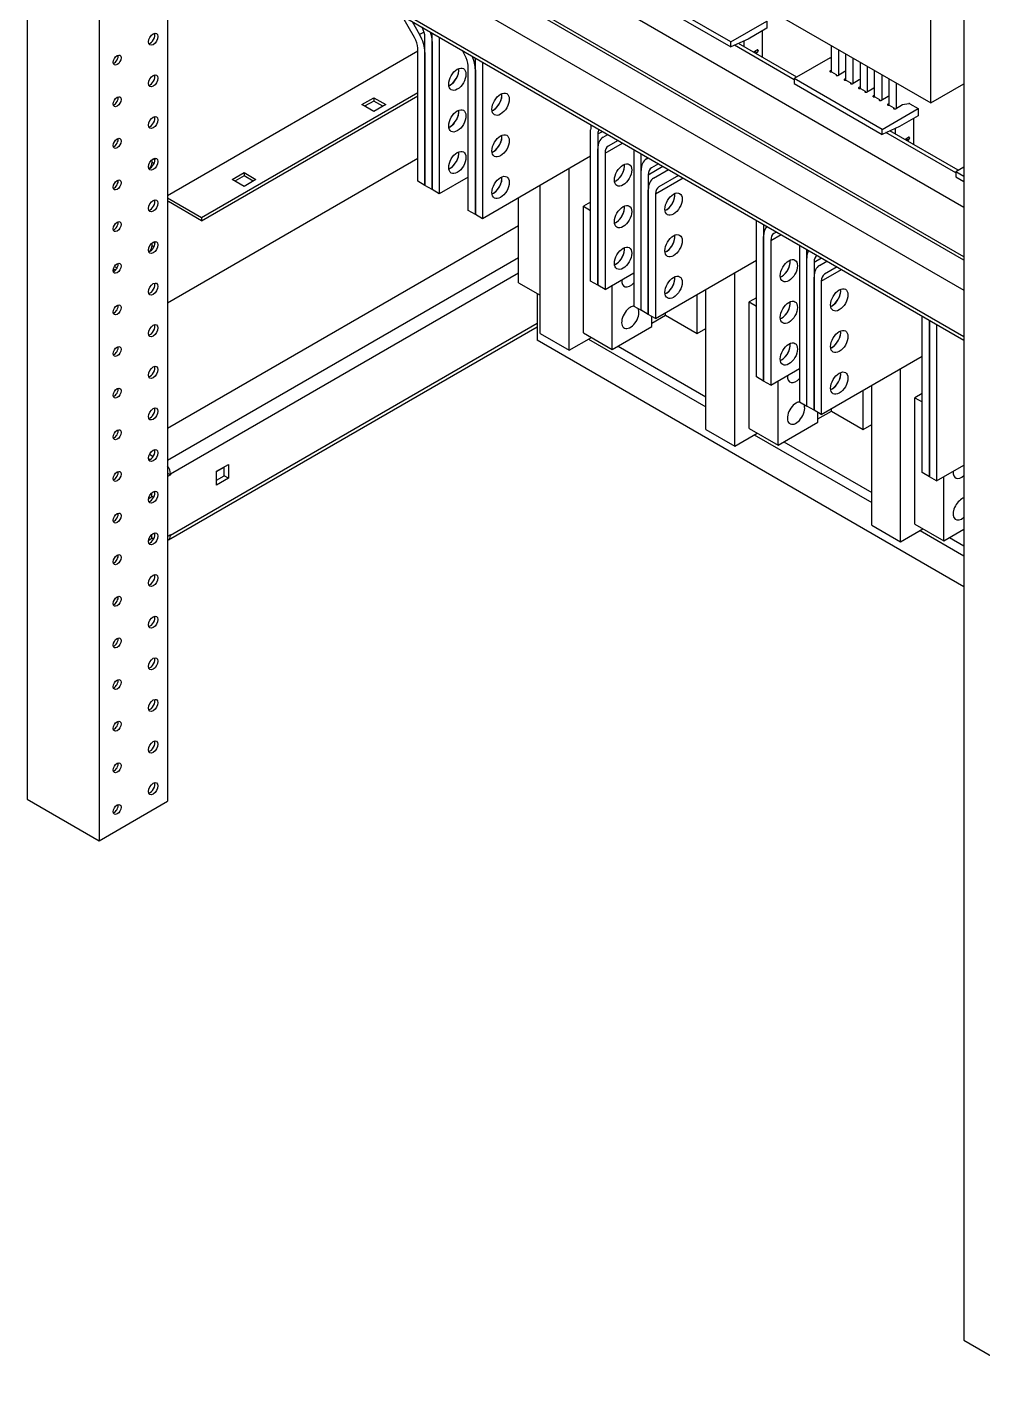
# Model space of a CAD drawing. Header units: millimetres. Extents: x -116965 to 323937, y 291661 to 566926.
# Drawn here: x -22565.2 to -22321.3, y 301809.7 to 302155.2 of the extents above; entities that cross this region are included whole.
import ezdxf

# ---------------------------------------------------------------- set-up
doc = ezdxf.new("R2010")
doc.units = ezdxf.units.MM
doc.layers.add('ALPHA', color=255, linetype='Continuous')

msp = doc.modelspace()

# ---------------------------------------------------------------- linework, layer by layer
at = {"layer": 'ALPHA'}
for p, q in [((-22565.16943, 302467.83506), (-22565.16943, 301958.341193)), ((-22546.784654, 302457.220604), (-22546.784654, 301947.726738)), ((-22529.319116, 302352.455928), (-22529.319116, 301957.81047)), ((-22326.167338, 302329.847137), (-22326.167338, 301820.353271)), ((-22518.104403, 302220.093667), (-22326.167338, 302109.278751)), ((-22326.167338, 302096.541404), (-22529.135269, 302213.724994)), ((-22326.167338, 302095.692248), (-22529.135269, 302212.875837)), ((-22518.839794, 302199.289334), (-22326.167338, 302088.04984)), ((-22326.167338, 302076.16165), (-22529.135269, 302193.345239)), ((-22529.135269, 302192.496083), (-22326.167338, 302075.312493)), ((-22385.64209, 302151.365067), (-22408.071517, 302164.314703)), ((-22408.071517, 302163.040968), (-22385.64209, 302150.091333)), ((-22380.586276, 302162.351029), (-22334.624335, 302135.81489)), ((-22334.624335, 302135.81489), (-22334.624335, 302160.440427)), ((-22466.331659, 302152.498712), (-22469.568593, 302158.105247)), ((-22466.968593, 302156.604136), (-22465.031659, 302153.249267)), ((-22463.901773, 302153.901607), (-22465.031659, 302153.249267)), ((-22461.846987, 302113.736822), (-22461.846987, 302153.647175)), ((-22385.64209, 302151.365067), (-22376.449701, 302156.672295)), ((-22376.449701, 302154.863592), (-22381.229743, 302152.103833)), ((-22377.552788, 302147.473927), (-22377.552788, 302154.226725)), ((-22376.449701, 302156.672295), (-22376.449701, 302154.863592)), ((-22463.685465, 302114.798268), (-22463.685465, 302152.540469)), ((-22461.846987, 302151.479023), (-22461.846987, 302113.736822)), ((-22460.00851, 302152.58573), (-22460.00851, 302112.675377)), ((-22381.229743, 302152.103302), (-22385.64209, 302150.091333)), ((-22385.64209, 302150.091333), (-22385.64209, 302151.365067)), ((-22369.463486, 302141.748371), (-22384.67652, 302150.531619)), ((-22368.788662, 302142.413957), (-22383.655365, 302150.997252)), ((-22382.33962, 302151.597214), (-22382.33283, 302151.593294)), ((-22382.33283, 302151.593294), (-22382.33283, 302150.233686)), ((-22381.229743, 302152.103833), (-22381.229743, 302152.103302)), ((-22359.995327, 302143.736862), (-22359.995327, 302150.462839)), ((-22529.319116, 302112.250799), (-22465.523943, 302149.082959)), ((-22465.523943, 302115.859714), (-22465.523943, 302149.780711)), ((-22463.685465, 302148.719265), (-22463.685465, 302114.798268)), ((-22453.462316, 302148.040641), (-22454.125381, 302149.189104)), ((-22450.816122, 302107.368149), (-22450.816122, 302147.278502)), ((-22379.892113, 302148.824538), (-22378.922022, 302149.345503)), ((-22379.794023, 302148.767905), (-22379.471211, 302148.970487)), ((-22379.758961, 302148.789908), (-22379.758961, 302148.896044)), ((-22379.471211, 302148.970487), (-22378.919667, 302148.652054)), ((-22378.919667, 302148.652054), (-22379.24248, 302148.449471)), ((-22378.655875, 302149.122488), (-22378.984259, 302149.31208)), ((-22378.93182, 302149.340241), (-22378.655875, 302149.180924)), ((-22378.655875, 302149.180924), (-22378.655875, 302149.122488)), ((-22360.271098, 302147.331574), (-22369.463486, 302142.024346)), ((-22360.271098, 302147.331574), (-22359.995327, 302147.172357)), ((-22358.156849, 302149.401393), (-22358.156849, 302142.969033)), ((-22356.318371, 302141.613971), (-22356.318371, 302148.339947)), ((-22354.479894, 302147.278502), (-22354.479894, 302140.846142)), ((-22452.654599, 302108.429595), (-22452.654599, 302145.322639)), ((-22450.816122, 302144.261194), (-22450.816122, 302107.368149)), ((-22448.977644, 302146.217056), (-22448.977644, 302106.306704)), ((-22359.995327, 302144.157852), (-22360.326253, 302143.966792)), ((-22360.326253, 302143.754503), (-22360.326253, 302143.966792)), ((-22359.958557, 302143.754503), (-22358.745162, 302143.053949)), ((-22358.377466, 302142.84166), (-22356.538989, 302143.903105)), ((-22356.538989, 302143.903105), (-22356.318371, 302143.937235)), ((-22352.641416, 302146.217056), (-22352.641416, 302139.49108)), ((-22350.802938, 302138.723251), (-22350.802938, 302145.155611)), ((-22348.964461, 302137.368189), (-22348.964461, 302144.094165)), ((-22347.034059, 302129.074711), (-22369.463486, 302142.024346)), ((-22369.463486, 302142.024346), (-22369.463486, 302140.750612)), ((-22369.463486, 302140.750612), (-22347.034059, 302127.800976)), ((-22358.745162, 302143.053949), (-22358.745162, 302142.84166)), ((-22356.318371, 302142.034961), (-22356.649297, 302141.843901)), ((-22356.649297, 302141.631612), (-22356.649297, 302141.843901)), ((-22356.281602, 302141.631612), (-22355.068207, 302140.931058)), ((-22355.068207, 302140.931058), (-22355.068207, 302140.718768)), ((-22354.700511, 302140.718768), (-22352.862033, 302141.780214)), ((-22352.641416, 302139.91207), (-22352.972342, 302139.72101)), ((-22352.972342, 302139.50872), (-22352.972342, 302139.72101)), ((-22352.862033, 302141.780214), (-22352.641416, 302141.814344)), ((-22351.023556, 302138.595877), (-22349.185078, 302139.657323)), ((-22349.185078, 302139.657323), (-22348.964461, 302139.691452)), ((-22347.125983, 302143.03272), (-22347.125983, 302136.60036)), ((-22345.287506, 302135.245298), (-22345.287506, 302141.971274)), ((-22343.449028, 302140.909829), (-22343.449028, 302134.477469)), ((-22334.624335, 302135.81489), (-22326.167338, 302140.697539)), ((-22520.678272, 302106.625137), (-22465.523943, 302138.468504)), ((-22520.678272, 302105.775981), (-22465.523943, 302137.619347)), ((-22479.790529, 302135.390312), (-22476.738656, 302137.152311)), ((-22476.738656, 302136.303155), (-22479.055138, 302134.965733)), ((-22476.738656, 302137.152311), (-22476.738656, 302136.303155)), ((-22476.738656, 302137.152311), (-22473.686783, 302135.390312)), ((-22474.422174, 302134.965733), (-22476.738656, 302136.303155)), ((-22352.604646, 302139.50872), (-22351.391251, 302138.808166)), ((-22351.391251, 302138.808166), (-22351.391251, 302138.595877)), ((-22348.964461, 302137.789179), (-22349.295387, 302137.598118)), ((-22349.295387, 302137.385829), (-22349.295387, 302137.598118)), ((-22348.927691, 302137.385829), (-22347.714296, 302136.685275)), ((-22347.714296, 302136.685275), (-22347.714296, 302136.472986)), ((-22347.3466, 302136.472986), (-22345.508123, 302137.534432)), ((-22345.508123, 302137.534432), (-22345.287506, 302137.568561)), ((-22476.738656, 302133.628312), (-22479.790529, 302135.390312)), ((-22473.686783, 302135.390312), (-22476.738656, 302133.628312)), ((-22347.034059, 302129.074711), (-22337.841671, 302134.381938)), ((-22345.287506, 302135.666288), (-22345.618431, 302135.475227)), ((-22345.618431, 302135.262938), (-22345.618431, 302135.475227)), ((-22345.250736, 302135.262938), (-22344.037341, 302134.562384)), ((-22344.037341, 302134.562384), (-22344.037341, 302134.350095)), ((-22343.669645, 302134.350095), (-22341.831168, 302135.411541)), ((-22341.831168, 302135.411541), (-22340.23621, 302135.658281)), ((-22339.985069, 302135.61943), (-22337.841671, 302134.381938)), ((-22337.841671, 302134.381938), (-22337.841671, 302132.573235)), ((-22342.621713, 302129.812946), (-22347.034059, 302127.800976)), ((-22343.731589, 302129.306857), (-22343.7248, 302129.302937)), ((-22343.7248, 302129.302937), (-22343.7248, 302127.943329)), ((-22337.841671, 302132.573235), (-22342.621713, 302129.813477)), ((-22342.621713, 302129.813477), (-22342.621713, 302129.812946)), ((-22338.944758, 302125.183571), (-22338.944758, 302131.936368)), ((-22421.400479, 302090.38502), (-22421.400479, 302128.976378)), ((-22419.562002, 302127.914932), (-22418.419718, 302128.57443)), ((-22419.562002, 302127.914932), (-22419.562002, 302089.323575)), ((-22418.215808, 302127.069279), (-22417.014264, 302127.762991)), ((-22414.414264, 302126.26188), (-22416.915808, 302124.817613)), ((-22347.034059, 302127.800976), (-22347.034059, 302129.074711)), ((-22328.281587, 302117.97199), (-22346.068489, 302128.241263)), ((-22327.606763, 302118.637576), (-22345.047335, 302128.706895)), ((-22341.284083, 302126.534181), (-22340.313992, 302127.055147)), ((-22341.185993, 302126.477548), (-22340.86318, 302126.680131)), ((-22341.150931, 302126.499551), (-22341.150931, 302126.605687)), ((-22340.86318, 302126.680131), (-22340.311637, 302126.361697)), ((-22340.311637, 302126.361697), (-22340.634449, 302126.159115)), ((-22340.047844, 302126.832131), (-22340.376229, 302127.021724)), ((-22340.32379, 302127.049885), (-22340.047844, 302126.890567)), ((-22340.047844, 302126.890567), (-22340.047844, 302126.832131)), ((-22419.562002, 302089.323575), (-22419.562002, 302124.093728)), ((-22417.723524, 302123.032283), (-22413.271981, 302125.602382)), ((-22417.723524, 302123.032283), (-22417.723524, 302088.262129)), ((-22410.369614, 302123.881439), (-22410.369614, 302084.016347)), ((-22408.531136, 302122.819993), (-22408.491939, 302122.842624)), ((-22408.531136, 302082.954901), (-22408.531136, 302122.819993)), ((-22533.271843, 302120.689291), (-22533.271843, 302121.395058)), ((-22533.271843, 302120.689291), (-22532.759903, 302120.393722)), ((-22532.996072, 302121.59152), (-22532.536452, 302121.326158)), ((-22529.319116, 302084.865503), (-22465.523943, 302121.697664)), ((-22421.400479, 302122.228387), (-22448.977644, 302106.306704)), ((-22426.915912, 302072.765024), (-22426.915912, 302119.04405)), ((-22407.184942, 302121.549762), (-22406.71879, 302121.818896)), ((-22406.692658, 302117.512766), (-22402.976506, 302119.658287)), ((-22404.11879, 302120.317785), (-22405.884942, 302119.298096)), ((-22326.167338, 302119.468628), (-22328.281587, 302118.247966)), ((-22512.883126, 302116.284292), (-22509.831253, 302118.046291)), ((-22509.831253, 302114.522292), (-22512.883126, 302116.284292)), ((-22509.831253, 302117.197135), (-22512.147735, 302115.859714)), ((-22509.831253, 302118.046291), (-22509.831253, 302117.197135)), ((-22509.831253, 302118.046291), (-22506.779381, 302116.284292)), ((-22507.514772, 302115.859714), (-22509.831253, 302117.197135)), ((-22506.779381, 302116.284292), (-22509.831253, 302114.522292)), ((-22463.685465, 302114.798268), (-22465.523943, 302115.859714)), ((-22452.654599, 302116.921159), (-22460.00851, 302112.675377)), ((-22408.531136, 302082.954901), (-22408.531136, 302118.574211)), ((-22406.692658, 302117.512766), (-22406.692658, 302081.893456)), ((-22405.346464, 302116.667113), (-22401.571052, 302118.846848)), ((-22404.854181, 302112.630116), (-22397.828769, 302116.68624)), ((-22398.971052, 302117.345737), (-22404.046464, 302114.415447)), ((-22326.167338, 302117.027304), (-22328.281587, 302118.247966)), ((-22328.281587, 302118.247966), (-22328.281587, 302116.974231)), ((-22328.281587, 302116.974231), (-22326.167338, 302115.753569)), ((-22461.846987, 302113.736822), (-22463.685465, 302114.798268)), ((-22460.00851, 302112.675377), (-22461.846987, 302113.736822)), ((-22434.269823, 302077.010806), (-22434.269823, 302114.798268)), ((-22406.692658, 302081.893456), (-22406.692658, 302113.691562)), ((-22404.854181, 302112.630116), (-22404.854181, 302080.83201)), ((-22529.319116, 302111.613931), (-22520.678272, 302106.625137)), ((-22529.319116, 302110.764775), (-22529.135269, 302110.65863)), ((-22529.319116, 302110.552486), (-22529.135269, 302110.65863)), ((-22520.678272, 302105.775981), (-22529.135269, 302110.65863)), ((-22439.785256, 302089.960442), (-22439.785256, 302111.613931)), ((-22421.400479, 302110.552486), (-22423.238957, 302109.49104)), ((-22423.238957, 302109.49104), (-22421.400479, 302108.429595)), ((-22423.238957, 302077.223095), (-22423.238957, 302109.49104)), ((-22520.678272, 302106.625137), (-22520.678272, 302105.775981)), ((-22450.816122, 302107.368149), (-22452.654599, 302108.429595)), ((-22448.977644, 302106.306704), (-22450.816122, 302107.368149)), ((-22379.115494, 302065.971772), (-22379.115494, 302105.882125)), ((-22529.319116, 302052.915992), (-22439.785256, 302104.608391)), ((-22377.277016, 302104.82068), (-22377.277016, 302064.910327)), ((-22377.277016, 302064.910327), (-22377.277016, 302101.803371)), ((-22375.438539, 302100.741926), (-22372.825473, 302102.25058)), ((-22373.967757, 302102.910078), (-22374.630822, 302102.527257)), ((-22533.271843, 302099.46038), (-22533.271843, 302100.166147)), ((-22533.271843, 302099.46038), (-22532.759903, 302099.164811)), ((-22532.996072, 302100.362608), (-22532.536452, 302100.097247)), ((-22375.438539, 302100.741926), (-22375.438539, 302063.848881)), ((-22368.084628, 302099.513452), (-22368.084628, 302059.603099)), ((-22366.246151, 302058.541654), (-22366.246151, 302098.452006)), ((-22439.785256, 302096.329115), (-22529.319116, 302044.636717)), ((-22404.854181, 302080.83201), (-22379.115494, 302095.692248)), ((-22366.246151, 302058.541654), (-22366.246151, 302096.283855)), ((-22364.407673, 302095.222409), (-22362.529998, 302096.306485)), ((-22364.407673, 302095.222409), (-22364.407673, 302057.480208)), ((-22363.061479, 302094.376756), (-22361.124544, 302095.495046)), ((-22542.942409, 302092.943204), (-22543.181064, 302093.080992)), ((-22542.621652, 302093.182593), (-22543.134126, 302093.47847)), ((-22542.842992, 302094.15954), (-22542.177395, 302093.775258)), ((-22528.583725, 302041.240091), (-22439.785256, 302092.507911)), ((-22417.723524, 302088.262129), (-22410.369614, 302092.507911)), ((-22384.630927, 302048.351776), (-22384.630927, 302092.507911)), ((-22364.407673, 302057.480208), (-22364.407673, 302091.401205)), ((-22362.569195, 302090.339759), (-22357.382261, 302093.334437)), ((-22358.524544, 302093.993935), (-22361.761479, 302092.12509)), ((-22439.785256, 302089.960442), (-22434.269823, 302086.776105)), ((-22419.562002, 302089.323575), (-22421.400479, 302090.38502)), ((-22417.723524, 302088.262129), (-22419.562002, 302089.323575)), ((-22415.885047, 302072.977313), (-22415.885047, 302089.323575)), ((-22391.984837, 302052.597558), (-22391.984837, 302088.262129)), ((-22362.569195, 302090.339759), (-22362.569195, 302056.418762)), ((-22435.005214, 302087.200684), (-22435.005214, 302075.312493)), ((-22394.19101, 302077.010806), (-22394.19101, 302086.988394)), ((-22379.115494, 302086.139238), (-22380.953972, 302085.077792)), ((-22380.953972, 302085.077792), (-22379.115494, 302084.016347)), ((-22380.953972, 302052.809848), (-22380.953972, 302085.077792)), ((-22410.369614, 302084.016347), (-22408.531136, 302082.954901)), ((-22406.692658, 302081.893456), (-22408.531136, 302082.954901)), ((-22404.854181, 302080.83201), (-22406.692658, 302081.893456)), ((-22405.77342, 302079.66442), (-22402.280312, 302081.681167)), ((-22405.77342, 302078.815264), (-22405.77342, 302081.362733)), ((-22402.280312, 302081.681167), (-22402.280312, 302082.318034)), ((-22402.280312, 302081.681167), (-22394.19101, 302077.010806)), ((-22336.830508, 302041.558525), (-22336.830508, 302081.468878)), ((-22529.068355, 302024.459498), (-22435.005214, 302078.766878)), ((-22435.005214, 302079.558276), (-22528.583725, 302025.530697)), ((-22415.885047, 302072.977313), (-22405.77342, 302078.815264)), ((-22394.19101, 302077.010806), (-22391.984837, 302078.284541)), ((-22334.992031, 302080.407432), (-22334.992031, 302040.497079)), ((-22334.992031, 302040.497079), (-22334.992031, 302080.149882)), ((-22333.153553, 302079.088437), (-22332.930508, 302079.217211)), ((-22333.153553, 302079.088437), (-22333.153553, 302039.435634)), ((-22326.167338, 302012.474916), (-22435.005214, 302075.312493)), ((-22434.269823, 302077.010806), (-22426.915912, 302072.765024)), ((-22426.915912, 302072.765024), (-22421.216632, 302076.055505)), ((-22423.238957, 302077.223095), (-22415.885047, 302072.977313)), ((-22421.952023, 302075.630927), (-22391.984837, 302058.329364)), ((-22414.414264, 302073.82647), (-22391.984837, 302060.876834)), ((-22362.569195, 302056.418762), (-22336.830508, 302071.279)), ((-22375.438539, 302063.848881), (-22368.084628, 302068.094664)), ((-22342.345941, 302023.938528), (-22342.345941, 302068.094664)), ((-22377.277016, 302064.910327), (-22379.115494, 302065.971772)), ((-22375.438539, 302063.848881), (-22377.277016, 302064.910327)), ((-22373.600061, 302048.564065), (-22373.600061, 302064.910327)), ((-22349.699852, 302028.184311), (-22349.699852, 302063.848881)), ((-22351.906025, 302052.597558), (-22351.906025, 302062.575147)), ((-22336.830508, 302061.72599), (-22338.668986, 302060.664545)), ((-22338.668986, 302060.664545), (-22336.830508, 302059.603099)), ((-22338.668986, 302028.3966), (-22338.668986, 302060.664545)), ((-22368.084628, 302059.603099), (-22366.246151, 302058.541654)), ((-22364.407673, 302057.480208), (-22366.246151, 302058.541654)), ((-22362.569195, 302056.418762), (-22364.407673, 302057.480208)), ((-22363.488434, 302055.251172), (-22359.995327, 302057.267919)), ((-22363.488434, 302054.402016), (-22363.488434, 302056.949485)), ((-22359.995327, 302057.267919), (-22359.995327, 302057.904786)), ((-22359.995327, 302057.267919), (-22351.906025, 302052.597558)), ((-22373.600061, 302048.564065), (-22363.488434, 302054.402016)), ((-22351.906025, 302052.597558), (-22349.699852, 302053.871293)), ((-22391.984837, 302052.597558), (-22384.630927, 302048.351776)), ((-22384.630927, 302048.351776), (-22378.931646, 302051.642257)), ((-22380.953972, 302052.809848), (-22373.600061, 302048.564065)), ((-22379.667037, 302051.217679), (-22349.699852, 302033.916117)), ((-22372.129279, 302049.413222), (-22349.699852, 302036.463586)), ((-22533.82723, 302044.904297), (-22534.187239, 302045.112148)), ((-22533.927981, 302046.2362), (-22532.983401, 302045.690847)), ((-22516.872623, 302041.908802), (-22513.82075, 302043.670801)), ((-22516.872623, 302041.845115), (-22514.923837, 302042.970247)), ((-22514.923837, 302040.783669), (-22514.923837, 302043.033934)), ((-22513.82075, 302043.670801), (-22513.82075, 302040.146802)), ((-22333.153553, 302039.435634), (-22326.167338, 302043.469127)), ((-22529.319116, 302041.45238), (-22528.583725, 302041.027802)), ((-22528.583725, 302041.027802), (-22529.319116, 302040.603224)), ((-22528.583725, 302041.240091), (-22528.583725, 302041.027802)), ((-22516.872623, 302038.384802), (-22516.872623, 302041.908802)), ((-22516.872623, 302039.658537), (-22514.923837, 302040.783669)), ((-22513.82075, 302040.146802), (-22516.872623, 302038.384802)), ((-22513.82075, 302040.146802), (-22514.923837, 302040.783669)), ((-22334.992031, 302040.497079), (-22336.830508, 302041.558525)), ((-22333.153553, 302039.435634), (-22334.992031, 302040.497079)), ((-22331.315076, 302024.150818), (-22331.315076, 302040.497079)), ((-22533.308613, 302035.476442), (-22533.308613, 302036.4474)), ((-22534.149487, 302034.990962), (-22533.308613, 302035.476442)), ((-22532.886463, 302035.232713), (-22533.308613, 302035.476442)), ((-22533.308613, 302024.861986), (-22533.308613, 302025.832944)), ((-22528.583725, 302025.742986), (-22529.319116, 302025.318408)), ((-22528.583725, 302025.742986), (-22528.583725, 302025.530697)), ((-22349.699852, 302028.184311), (-22342.345941, 302023.938528)), ((-22342.345941, 302023.938528), (-22336.646661, 302027.22901)), ((-22338.668986, 302028.3966), (-22331.315076, 302024.150818)), ((-22337.382052, 302026.804431), (-22326.167338, 302020.329614)), ((-22331.315076, 302024.150818), (-22326.167338, 302027.122865)), ((-22534.149487, 302024.376507), (-22533.308613, 302024.861986)), ((-22532.886463, 302024.618258), (-22533.308613, 302024.861986)), ((-22329.844293, 302024.999974), (-22326.167338, 302022.877083)), ((-22565.16943, 301958.341193), (-22546.784654, 301947.726738)), ((-22546.784654, 301947.726738), (-22529.319116, 301957.81047)), ((-22326.167338, 301820.353271), (-22307.782562, 301809.738815))]:
    msp.add_line(p, q, dxfattribs=at)
for centre, major_axis, start_param, end_param in [((-22532.996072, 302152.055007), (0.845, 1.463583), 2.3561944902, 8.6393797974), ((-22533.731463, 302152.479585), (0.845, 1.463583), 3.5917893435, 5.8329886172), ((-22466.443181, 302154.132637), (-1.95, 3.377499), 3.926990817, 4.6759546318), ((-22466.443181, 302154.132637), (-3.25, 5.629165), 3.926990817, 4.3478317303), ((-22468.281659, 302151.372879), (-1.95, 3.377499), 3.926990817, 4.7123889804), ((-22468.281659, 302151.372879), (-3.25, 5.629165), 3.926990817, 4.7123889804), ((-22383.435916, 302150.956427), (0.78, 1.351), 5.4977871438, 5.5032970467), ((-22542.18846, 302146.747779), (0.702, 1.2159), 2.3561944902, 8.6393797974), ((-22542.923851, 302147.172357), (0.702, 1.2159), 3.692878252, 5.7318997087), ((-22455.412316, 302146.914808), (-1.95, 3.377499), 3.926990817, 4.7123889804), ((-22455.412316, 302146.914808), (-3.25, 5.629165), 3.926990817, 4.5317064216), ((-22379.483189, 302149.281704), (0.195, 0.33775), 3.9704417124, 4.6214712649), ((-22378.931646, 302149.021707), (0.195, 0.33775), 5.4977871438, 7.0336768855), ((-22378.931646, 302148.963271), (0.195, 0.33775), 3.9704417124, 5.4977871438), ((-22532.996072, 302141.440551), (0.845, 1.463583), 2.3561944902, 8.6393797974), ((-22455.412316, 302141.86513), (1.56, 2.701999), 2.3561944902, 8.6393797974), ((-22457.250793, 302142.926575), (1.56, 2.701999), 3.7717298997, 5.6530480611), ((-22457.250793, 302142.926575), (1.56, 2.701999), 3.926990817, 5.6530480611), ((-22360.142405, 302143.860647), (-0.26, 0), 5.4977871438, 8.6393797974), ((-22533.731463, 302141.86513), (0.845, 1.463583), 3.5917893435, 5.8329886172), ((-22457.250793, 302142.926575), (1.56, 2.701999), 3.7717298997, 3.926990817), ((-22358.561314, 302142.947804), (-0.26, 0), 5.4977871438, 8.6393797974), ((-22356.46545, 302141.737756), (-0.26, 0), 5.4977871438, 8.6393797974), ((-22354.884359, 302140.824913), (-0.26, 0), 5.4977871438, 8.6393797974), ((-22352.788494, 302139.614865), (-0.26, 0), 5.4977871438, 8.6393797974), ((-22542.18846, 302136.133324), (0.702, 1.2159), 2.3561944902, 8.6393797974), ((-22542.923851, 302136.557902), (0.702, 1.2159), 3.692878252, 5.7318997087), ((-22444.38145, 302135.496456), (1.56, 2.701999), 2.3561944902, 8.6393797974), ((-22446.219927, 302136.557902), (1.56, 2.701999), 3.7717298997, 5.6530480611), ((-22446.219927, 302136.557902), (1.56, 2.701999), 3.926990817, 5.6530480611), ((-22351.207403, 302138.702022), (-0.26, 0), 5.4977871438, 8.6393797974), ((-22349.111539, 302137.491974), (-0.26, 0), 5.4977871438, 8.6393797974), ((-22347.530448, 302136.579131), (-0.26, 0), 5.4977871438, 8.6393797974), ((-22455.412316, 302131.250674), (1.56, 2.701999), 2.3561944902, 8.6393797974), ((-22457.250793, 302132.31212), (1.56, 2.701999), 3.7717298997, 5.6530480611), ((-22457.250793, 302132.31212), (1.56, 2.701999), 3.926990817, 5.6530480611), ((-22446.219927, 302136.557902), (1.56, 2.701999), 3.7717298997, 3.926990817), ((-22345.434584, 302135.369083), (-0.26, 0), 5.4977871438, 8.6393797974), ((-22343.853493, 302134.45624), (-0.26, 0), 5.4977871438, 8.6393797974), ((-22340.168917, 302135.513285), (-0.26, 0), 3.926990817, 4.9741883682), ((-22532.996072, 302130.826096), (0.845, 1.463583), 2.3561944902, 8.6393797974), ((-22533.731463, 302131.250674), (0.845, 1.463583), 3.5917893435, 5.8329886172), ((-22457.250793, 302132.31212), (1.56, 2.701999), 3.7717298997, 3.926990817), ((-22416.804285, 302126.322764), (-3.25, 5.629165), 0.5342377438, 0.7853981634), ((-22344.827886, 302128.66607), (0.78, 1.351), 5.4977871438, 5.5032970467), ((-22542.18846, 302125.518868), (0.702, 1.2159), 2.3561944902, 8.6393797974), ((-22542.923851, 302125.943446), (0.702, 1.2159), 3.692878252, 5.7318997087), ((-22444.38145, 302124.882001), (1.56, 2.701999), 2.3561944902, 8.6393797974), ((-22446.219927, 302125.943446), (1.56, 2.701999), 3.7717298997, 5.6530480611), ((-22446.219927, 302125.943446), (1.56, 2.701999), 3.926990817, 5.6530480611), ((-22416.804285, 302126.322764), (-1.95, 3.377499), 0.358319577, 0.7853981634), ((-22414.965808, 302121.440114), (-3.25, 5.629165), 0, 0.7853981634), ((-22340.875159, 302126.991348), (0.195, 0.33775), 3.9704417124, 4.6214712649), ((-22340.323616, 302126.73135), (0.195, 0.33775), 5.4977871438, 7.0336768855), ((-22340.323616, 302126.672914), (0.195, 0.33775), 3.9704417124, 5.4977871438), ((-22455.412316, 302120.636219), (1.56, 2.701999), 2.3561944902, 8.6393797974), ((-22457.250793, 302121.697664), (1.56, 2.701999), 3.7717298997, 5.6530480611), ((-22457.250793, 302121.697664), (1.56, 2.701999), 3.926990817, 5.6530480611), ((-22446.219927, 302125.943446), (1.56, 2.701999), 3.7717298997, 3.926990817), ((-22414.965808, 302121.440114), (-1.95, 3.377499), 0, 0.7853981634), ((-22405.77342, 302121.227825), (-3.25, 5.629165), 0.7768699226, 0.7853981634), ((-22405.77342, 302121.227825), (-1.95, 3.377499), 0.7711841224, 0.7853981634), ((-22532.996072, 302120.21164), (0.845, 1.463583), 2.3561944902, 8.6393797974), ((-22533.731463, 302120.636219), (0.845, 1.463583), 3.5917893435, 5.8329886172), ((-22534.466854, 302119.999351), (0.845, 1.463583), 4.4947049351, 5.4977871438), ((-22533.731463, 302120.636219), (0.845, 1.463583), 5.4977871438, 5.8329886172), ((-22457.250793, 302121.697664), (1.56, 2.701999), 3.7717298997, 3.926990817), ((-22413.12733, 302117.451882), (1.56, 2.701999), 2.3561944902, 8.6393797974), ((-22414.965808, 302118.513327), (1.56, 2.701999), 3.7717298997, 5.6530480611), ((-22414.965808, 302118.513327), (1.56, 2.701999), 3.926990817, 5.6530480611), ((-22403.934942, 302115.920597), (-3.25, 5.629165), 0, 0.7853981634), ((-22403.934942, 302115.920597), (-1.95, 3.377499), 0, 0.7853981634), ((-22542.18846, 302114.904413), (0.702, 1.2159), 2.3561944902, 8.6393797974), ((-22542.923851, 302115.328991), (0.702, 1.2159), 3.692878252, 5.7318997087), ((-22444.38145, 302114.267545), (1.56, 2.701999), 2.3561944902, 8.6393797974), ((-22446.219927, 302115.328991), (1.56, 2.701999), 3.7717298997, 5.6530480611), ((-22446.219927, 302115.328991), (1.56, 2.701999), 3.926990817, 5.6530480611), ((-22414.965808, 302118.513327), (1.56, 2.701999), 3.7717298997, 3.926990817), ((-22402.096464, 302111.037948), (-3.25, 5.629165), 0, 0.7853981634), ((-22446.219927, 302115.328991), (1.56, 2.701999), 3.7717298997, 3.926990817), ((-22402.096464, 302111.037948), (-1.95, 3.377499), 0, 0.7853981634), ((-22400.257987, 302110.021763), (1.56, 2.701999), 2.3561944902, 8.6393797974), ((-22402.096464, 302111.083209), (1.56, 2.701999), 3.7717298997, 5.6530480611), ((-22402.096464, 302111.083209), (1.56, 2.701999), 3.926990817, 5.6530480611), ((-22532.996072, 302109.597185), (0.845, 1.463583), 2.3561944902, 8.6393797974), ((-22533.731463, 302110.021763), (0.845, 1.463583), 3.5917893435, 5.8329886172), ((-22413.12733, 302106.837426), (1.56, 2.701999), 2.3561944902, 8.6393797974), ((-22414.965808, 302107.898872), (1.56, 2.701999), 3.7717298997, 5.6530480611), ((-22414.965808, 302107.898872), (1.56, 2.701999), 3.926990817, 5.6530480611), ((-22402.096464, 302111.083209), (1.56, 2.701999), 3.7717298997, 3.926990817), ((-22542.18846, 302104.289957), (0.702, 1.2159), 2.3561944902, 8.6393797974), ((-22542.923851, 302104.714535), (0.702, 1.2159), 3.692878252, 5.7318997087), ((-22414.965808, 302107.898872), (1.56, 2.701999), 3.7717298997, 3.926990817), ((-22400.257987, 302099.407307), (1.56, 2.701999), 2.3561944902, 8.6393797974), ((-22402.096464, 302100.468753), (1.56, 2.701999), 3.7717298997, 5.6530480611), ((-22402.096464, 302100.468753), (1.56, 2.701999), 3.926990817, 5.6530480611), ((-22372.680822, 302099.149758), (-3.25, 5.629165), 0.1806825588, 0.7853981634), ((-22372.680822, 302099.149758), (-1.95, 3.377499), 0, 0.7853981634), ((-22532.996072, 302098.982729), (0.845, 1.463583), 2.3561944902, 8.6393797974), ((-22533.731463, 302099.407307), (0.845, 1.463583), 3.5917893435, 5.8329886172), ((-22534.466854, 302098.77044), (0.845, 1.463583), 4.4947049351, 5.4977871438), ((-22533.731463, 302099.407307), (0.845, 1.463583), 5.4977871438, 5.8329886172), ((-22413.12733, 302096.222971), (1.56, 2.701999), 2.3561944902, 8.6393797974), ((-22414.965808, 302097.284416), (1.56, 2.701999), 3.7717298997, 5.6530480611), ((-22414.965808, 302097.284416), (1.56, 2.701999), 3.926990817, 5.6530480611), ((-22361.649956, 302093.630241), (-3.25, 5.629165), 0.3645572501, 0.7853981634), ((-22542.18846, 302093.675501), (0.702, 1.2159), 2.3561944902, 8.6393797974), ((-22542.923851, 302094.10008), (0.702, 1.2159), 3.692878252, 5.7318997087), ((-22414.965808, 302097.284416), (1.56, 2.701999), 3.7717298997, 3.926990817), ((-22402.096464, 302100.468753), (1.56, 2.701999), 3.7717298997, 3.926990817), ((-22370.842345, 302093.038634), (1.56, 2.701999), 2.3561944902, 8.6393797974), ((-22372.680822, 302094.10008), (1.56, 2.701999), 3.7717298996, 5.6530480611), ((-22372.680822, 302094.10008), (1.56, 2.701999), 3.926990817, 5.6530480611), ((-22361.649956, 302093.630241), (-1.95, 3.377499), 0.0364343486, 0.7853981634), ((-22400.257987, 302088.792852), (1.56, 2.701999), 2.3561944902, 8.6393797974), ((-22402.096464, 302089.854297), (1.56, 2.701999), 3.7717298997, 5.6530480611), ((-22402.096464, 302089.854297), (1.56, 2.701999), 3.926990817, 5.6530480611), ((-22372.680822, 302094.10008), (1.56, 2.701999), 3.7717298997, 3.926990817), ((-22359.811479, 302088.747591), (-3.25, 5.629165), 0, 0.7853981634), ((-22359.811479, 302088.747591), (-1.95, 3.377499), 0, 0.7853981634), ((-22532.996072, 302088.368274), (0.845, 1.463583), 2.3561944902, 8.6393797974), ((-22533.731463, 302088.792852), (0.845, 1.463583), 3.5917893435, 5.8329886172), ((-22411.288852, 302091.764899), (1.56, 2.701999), 2.2727644036, 4.3567662483), ((-22357.973001, 302085.608515), (1.56, 2.701999), 2.3561944902, 8.6393797974), ((-22359.811479, 302086.669961), (1.56, 2.701999), 3.7717298997, 5.6530480611), ((-22359.811479, 302086.669961), (1.56, 2.701999), 3.926990817, 5.6530480611), ((-22542.18846, 302083.061046), (0.702, 1.2159), 2.3561944902, 8.6393797974), ((-22402.096464, 302089.854297), (1.56, 2.701999), 3.7717298997, 3.926990817), ((-22370.842345, 302082.424179), (1.56, 2.701999), 2.3561944902, 8.6393797974), ((-22372.680822, 302083.485624), (1.56, 2.701999), 3.7717298996, 5.6530480611), ((-22372.680822, 302083.485624), (1.56, 2.701999), 3.926990817, 5.6530480611), ((-22542.923851, 302083.485624), (0.702, 1.2159), 3.692878252, 5.7318997087), ((-22411.288852, 302081.150444), (1.56, 2.701999), 0.7853981634, 5.9433483977), ((-22411.288852, 302081.150444), (1.56, 2.701999), 0.3398369095, 0.7853981634), ((-22372.680822, 302083.485624), (1.56, 2.701999), 3.7717298997, 3.926990817), ((-22359.811479, 302086.669961), (1.56, 2.701999), 3.7717298997, 3.926990817), ((-22532.996072, 302077.753818), (0.845, 1.463583), 2.3561944902, 8.6393797974), ((-22533.731463, 302078.178396), (0.845, 1.463583), 3.5917893435, 5.8329886172), ((-22357.973001, 302074.99406), (1.56, 2.701999), 2.3561944902, 8.6393797974), ((-22359.811479, 302076.055505), (1.56, 2.701999), 3.7717298997, 5.6530480611), ((-22359.811479, 302076.055505), (1.56, 2.701999), 3.926990817, 5.6530480611), ((-22330.395837, 302077.496268), (-3.25, 5.629165), 0.7368509586, 0.7853981634), ((-22330.395837, 302077.496268), (-1.95, 3.377499), 0.7044294926, 0.7853981634), ((-22370.842345, 302071.809723), (1.56, 2.701999), 2.3561944902, 8.6393797974), ((-22372.680822, 302072.871169), (1.56, 2.701999), 3.7717298996, 5.6530480611), ((-22372.680822, 302072.871169), (1.56, 2.701999), 3.926990817, 5.6530480611), ((-22542.18846, 302072.44659), (0.702, 1.2159), 2.3561944902, 8.6393797974), ((-22542.923851, 302072.871169), (0.702, 1.2159), 3.692878252, 5.7318997087), ((-22359.811479, 302076.055505), (1.56, 2.701999), 3.7717298997, 3.926990817), ((-22532.996072, 302067.139363), (0.845, 1.463583), 2.3561944902, 8.6393797974), ((-22533.731463, 302067.563941), (0.845, 1.463583), 3.5917893435, 5.8329886172), ((-22372.680822, 302072.871169), (1.56, 2.701999), 3.7717298997, 3.926990817), ((-22357.973001, 302064.379604), (1.56, 2.701999), 2.3561944902, 8.6393797974), ((-22359.811479, 302065.44105), (1.56, 2.701999), 3.7717298997, 5.6530480611), ((-22359.811479, 302065.44105), (1.56, 2.701999), 3.926990817, 5.6530480611), ((-22369.003867, 302067.351652), (1.56, 2.701999), 2.2727644036, 4.3567662483), ((-22542.18846, 302061.832135), (0.702, 1.2159), 2.3561944902, 8.6393797974), ((-22542.923851, 302062.256713), (0.702, 1.2159), 3.692878252, 5.7318997087), ((-22359.811479, 302065.44105), (1.56, 2.701999), 3.7717298997, 3.926990817), ((-22532.996072, 302056.524907), (0.845, 1.463583), 2.3561944902, 8.6393797974), ((-22533.731463, 302056.949485), (0.845, 1.463583), 3.5917893435, 5.8329886172), ((-22369.003867, 302056.737196), (1.56, 2.701999), 0.7853981634, 5.9433483977), ((-22369.003867, 302056.737196), (1.56, 2.701999), 0.3398369095, 0.7853981634), ((-22542.18846, 302051.217679), (0.702, 1.2159), 2.3561944902, 8.6393797974), ((-22542.923851, 302051.642257), (0.702, 1.2159), 3.692878252, 5.7318997087), ((-22532.996072, 302045.910451), (0.845, 1.463583), 2.3561944902, 8.6393797974), ((-22533.731463, 302046.33503), (0.845, 1.463583), 3.5917893435, 5.8329886172), ((-22530.238355, 302042.195392), (-1.17, 2.026499), 3.926990817, 4.9087561736), ((-22542.18846, 302040.603224), (0.702, 1.2159), 2.3561944902, 8.6393797974), ((-22542.923851, 302041.027802), (0.702, 1.2159), 3.692878252, 5.7318997087), ((-22326.718881, 302042.938404), (1.56, 2.701999), 2.2727644036, 4.1796710721), ((-22532.996072, 302035.295996), (0.845, 1.463583), 2.3561944902, 8.6393797974), ((-22533.731463, 302035.720574), (0.845, 1.463583), 3.5917893435, 5.8329886172), ((-22326.718881, 302032.323948), (1.56, 2.701999), 0.7853981634, 4.1796710721), ((-22326.718881, 302032.323948), (1.56, 2.701999), 0.5327179083, 0.7853981634), ((-22542.18846, 302029.988768), (0.702, 1.2159), 2.3561944902, 8.6393797974), ((-22542.923851, 302030.413346), (0.702, 1.2159), 3.692878252, 5.7318997087), ((-22532.996072, 302024.68154), (0.845, 1.463583), 2.3561944902, 8.6393797974), ((-22533.731463, 302025.106119), (0.845, 1.463583), 3.5917893435, 5.8329886172), ((-22530.238355, 302026.485998), (-1.17, 2.026499), 2.9452254604, 3.926990817), ((-22542.18846, 302019.374313), (0.702, 1.2159), 2.3561944902, 8.6393797974), ((-22542.923851, 302019.798891), (0.702, 1.2159), 3.692878252, 5.7318997087), ((-22532.996072, 302014.067085), (0.845, 1.463583), 2.3561944902, 8.6393797974), ((-22533.731463, 302014.491663), (0.845, 1.463583), 3.5917893435, 5.8329886172), ((-22542.18846, 302008.759857), (0.702, 1.2159), 2.3561944902, 8.6393797974), ((-22542.923851, 302009.184435), (0.702, 1.2159), 3.692878252, 5.7318997087), ((-22532.996072, 302003.452629), (0.845, 1.463583), 2.3561944902, 8.6393797974), ((-22533.731463, 302003.877207), (0.845, 1.463583), 3.5917893435, 5.8329886172), ((-22542.18846, 301998.145401), (0.702, 1.2159), 2.3561944902, 8.6393797974), ((-22542.923851, 301998.56998), (0.702, 1.2159), 3.692878252, 5.7318997087), ((-22532.996072, 301992.838174), (0.845, 1.463583), 2.3561944902, 8.6393797974), ((-22533.731463, 301993.262752), (0.845, 1.463583), 3.5917893435, 5.8329886172), ((-22542.18846, 301987.530946), (0.702, 1.2159), 2.3561944902, 8.6393797974), ((-22542.923851, 301987.955524), (0.702, 1.2159), 3.692878252, 5.7318997087), ((-22532.996072, 301982.223718), (0.845, 1.463583), 2.3561944902, 8.6393797974), ((-22533.731463, 301982.648296), (0.845, 1.463583), 3.5917893435, 5.8329886172), ((-22542.18846, 301976.91649), (0.702, 1.2159), 2.3561944902, 8.6393797974), ((-22542.923851, 301977.341069), (0.702, 1.2159), 3.692878252, 5.7318997087), ((-22532.996072, 301971.609263), (0.845, 1.463583), 2.3561944902, 8.6393797974), ((-22533.731463, 301972.033841), (0.845, 1.463583), 3.5917893435, 5.8329886172), ((-22542.18846, 301966.302035), (0.702, 1.2159), 2.3561944902, 8.6393797974), ((-22542.923851, 301966.726613), (0.702, 1.2159), 3.692878252, 5.7318997087), ((-22532.996072, 301960.994807), (0.845, 1.463583), 2.3561944902, 8.6393797974), ((-22533.731463, 301961.419385), (0.845, 1.463583), 3.5917893435, 5.8329886172), ((-22542.18846, 301955.687579), (0.702, 1.2159), 2.3561944902, 8.6393797974), ((-22542.923851, 301956.112157), (0.702, 1.2159), 3.692878252, 5.7318997087)]:
    msp.add_ellipse(centre, major_axis=major_axis, ratio=0.5773502692, start_param=start_param, end_param=end_param, dxfattribs=at)

doc.saveas('drawing.dxf')
